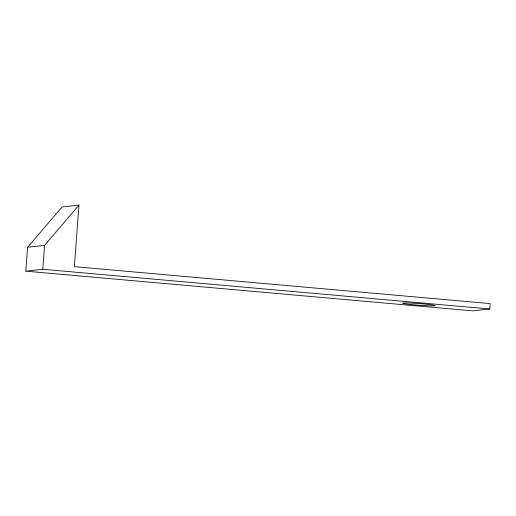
<?xml version="1.0" encoding="UTF-8"?>
<svg xmlns="http://www.w3.org/2000/svg" width="516" height="516" viewBox="0 0 516 516"><rect width="100%" height="100%" fill="white"/><g stroke="black" fill="none" stroke-linecap="round" stroke-linejoin="round"><path stroke-width="0.77" d="M25.8 271.171L27.593 247.287L62.023 207.013L78.987 205.116L74.362 266.662L490.2 303.608L489.794 308.987L472.83 310.884L25.8 271.171L42.77 269.275L489.794 308.987M42.77 269.275L44.563 245.384L78.987 205.116M27.593 247.287L44.563 245.384M410.8 304.498A16.209 0.819 4.3 0 0 435.098 305.607A16.209 0.819 4.3 0 0 410.91 303.079A16.209 0.819 4.3 0 0 410.8 304.498"/></g></svg>
